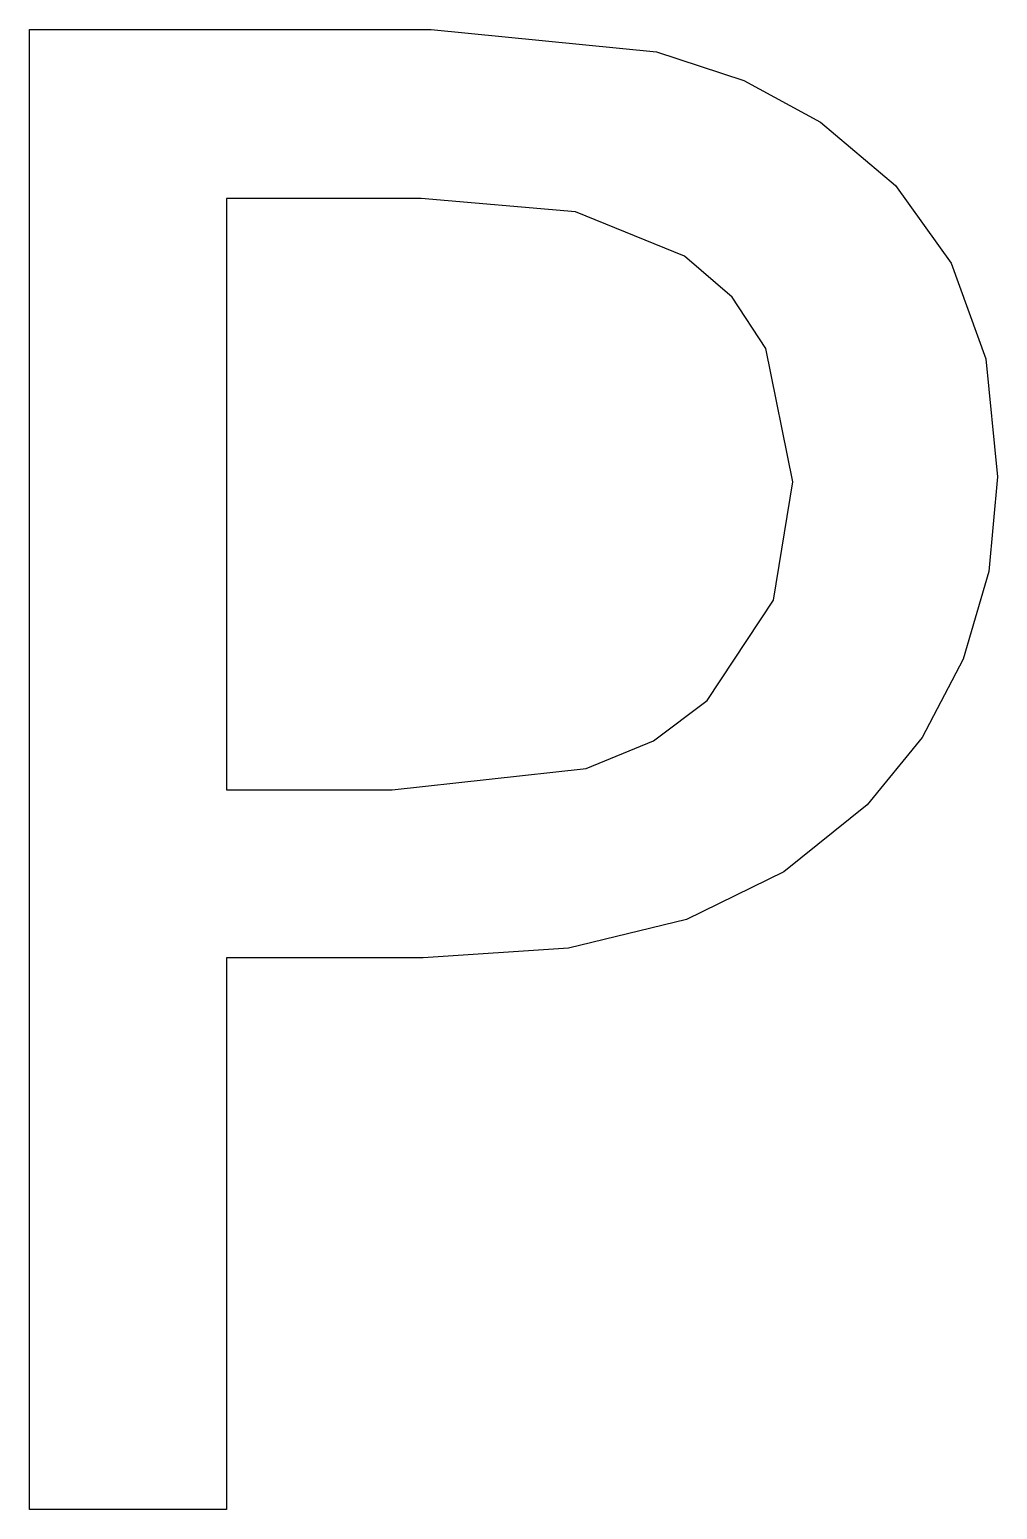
# Model space of a CAD drawing. Header units: metres. Extents: x -60 to 60, y 0 to 184.
import ezdxf

# ---------------------------------------------------------------- set-up
doc = ezdxf.new("R2010")
doc.units = ezdxf.units.M

msp = doc.modelspace()

# ---------------------------------------------------------------- linework, layer by layer
at = {"layer": 'COMPONENT0'}
for p, q in [((-60.08, 0), (-60.08, 183.68)), ((-60.08, 183.68), (-10.24, 183.68)), ((-10.24, 183.68), (17.76, 180.91)), ((17.76, 180.91), (28.59, 177.35)), ((28.59, 177.35), (38.12, 172.21)), ((38.12, 172.21), (47.42, 164.32)), ((47.42, 164.32), (54.34, 154.69)), ((-11.47, 162.71), (-35.65, 162.71)), ((-35.65, 162.71), (-35.65, 89.31)), ((7.71, 161.05), (-11.47, 162.71)), ((21.22, 155.56), (7.71, 161.05)), ((27.14, 150.47), (21.22, 155.56)), ((54.34, 154.69), (58.64, 142.82)), ((31.33, 144.09), (27.14, 150.47)), ((34.66, 127.56), (31.33, 144.09)), ((58.64, 142.82), (60.08, 128.17)), ((32.26, 112.88), (34.66, 127.56)), ((60.08, 128.17), (59.01, 116.41)), ((59.01, 116.41), (55.82, 105.54)), ((24.06, 100.42), (32.26, 112.88)), ((55.82, 105.54), (50.72, 95.81)), ((17.39, 95.4), (24.06, 100.42)), ((50.72, 95.81), (43.92, 87.46)), ((9.01, 91.97), (17.39, 95.4)), ((-15.05, 89.31), (9.01, 91.97)), ((-35.65, 89.31), (-15.05, 89.31)), ((43.92, 87.46), (33.55, 79.15)), ((33.55, 79.15), (21.46, 73.21)), ((21.46, 73.21), (6.82, 69.65)), ((-11.23, 68.47), (-35.65, 68.47)), ((-35.65, 68.47), (-35.65, 0)), ((6.82, 69.65), (-11.23, 68.47)), ((-35.65, 0), (-60.08, 0))]:
    msp.add_line(p, q, dxfattribs=at)

doc.saveas('drawing.dxf')
